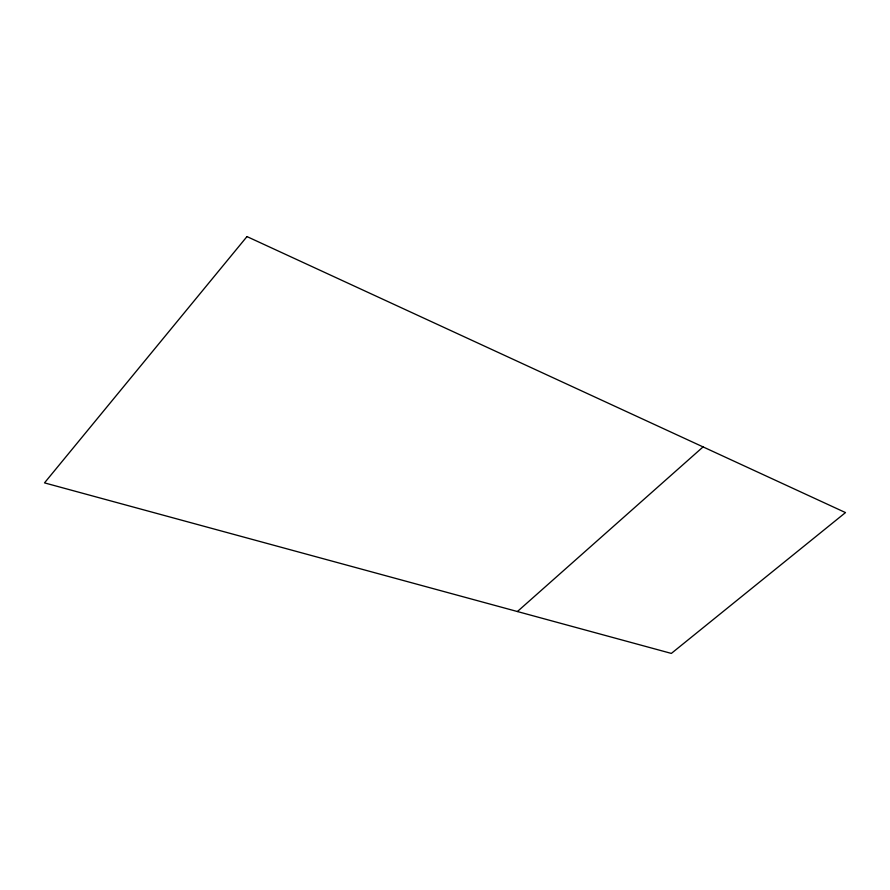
<?xml version="1.0" encoding="UTF-8"?>
<svg xmlns="http://www.w3.org/2000/svg" width="890" height="890" viewBox="0 0 890 890"><rect width="100%" height="100%" fill="white"/><g stroke="black" fill="none" stroke-linecap="round" stroke-linejoin="round"><path stroke-width="1.33" d="M517.402 611.53L703.078 446.902M246.975 236.584L44.5 482.881L671.349 653.416L845.5 512.584L246.975 236.584"/></g></svg>
